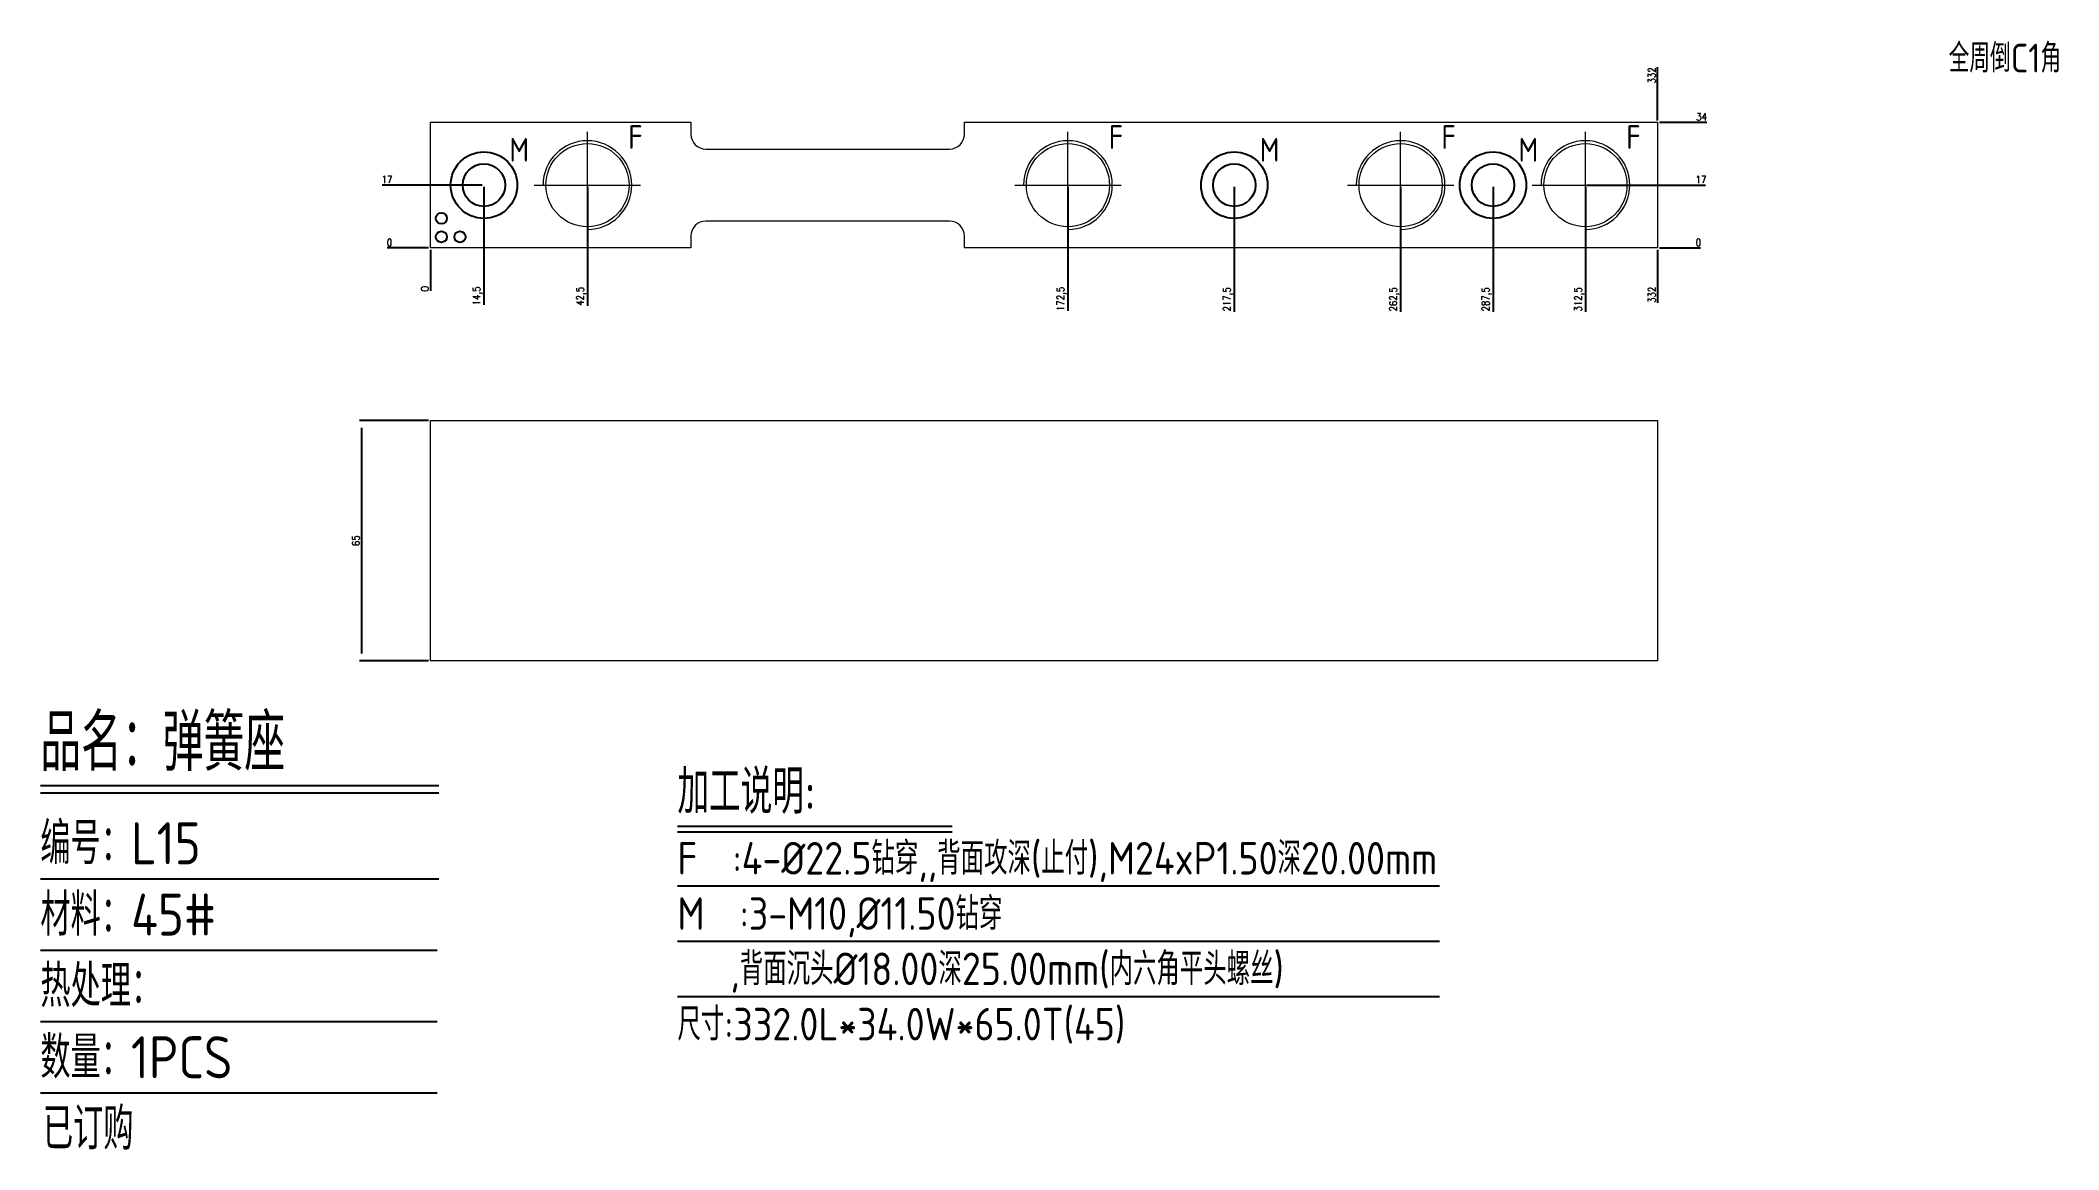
# Model space of a CAD drawing. Header units: millimetres. Extents: x 117954 to 118500, y -13599 to -13299.
import ezdxf
from ezdxf.enums import TextEntityAlignment as Align

# ---------------------------------------------------------------- set-up
doc = ezdxf.new("R2010")
doc.units = ezdxf.units.MM
for name, pattern in [('CENTER', [0]), ('DASHED', [0]), ('HIDDEN', [0])]:
    doc.linetypes.add(name, pattern=pattern)
for name, color, linetype in [('B2', 255, 'Continuous'), ('B2_O', 40, 'Continuous'), ('DIM', 4, 'Continuous'), ('TEXT', 4, 'Continuous')]:
    doc.layers.add(name, color=color, linetype=linetype)
doc.styles.add('gbenor', font='gbenor.shx', dxfattribs={"bigfont": 'gbcbig.shx'})
doc.styles.get("Standard").update_dxf_attribs({"font": 'txt.shx', "width": 0.85, "bigfont": 'ctxt.shx'})
doc.dimstyles.new('T-2-WX', dxfattribs={"dimtxt": 2, "dimasz": 2, "dimexe": 0.5, "dimexo": 0.5, "dimgap": 0.5, "dimtad": 1, "dimtxsty": 'Standard', "dimblk": 'OPEN30', "dimcen": 0, "dimazin": 3, "dimtfac": 1, "dimtmove": 0, "dimatfit": 3, "dimldrblk": 'OPEN30', "dimlwd": -1, "dimlwe": -1})

# ---------------------------------------------------------------- blocks, each defined once
blk = doc.blocks.new('*D7579')
at = {"layer": 'Defpoints', "color": 0}
for p in [(118059.59, -13354.68), (118391.59, -13354.68), (118401.59, -13354.68)]:
    blk.add_point(p, dxfattribs=at)
at = {"layer": 'DIM', "color": 0}
blk.add_line((118392.09, -13354.68), (118403.22, -13354.68), dxfattribs=at)
at = {"layer": 'DIM', "color": 0, "insert": (118402.65, -13353.18), "char_height": 2, "attachment_point": 5}
blk.add_mtext('0', dxfattribs=at)
blk = doc.blocks.new('_Open30')
blk = doc.blocks.new('*D7580')
at = {"layer": 'Defpoints', "color": 0}
for p in [(118372.09, -13337.68), (118401.59, -13337.68), (118059.59, -13354.68)]:
    blk.add_point(p, dxfattribs=at)
at = {"layer": 'DIM', "color": 0}
blk.add_line((118372.59, -13337.68), (118404.6, -13337.68), dxfattribs=at)
at = {"layer": 'DIM', "color": 0, "insert": (118403.34, -13336.18), "char_height": 2, "attachment_point": 5}
blk.add_mtext('17', dxfattribs=at)
blk = doc.blocks.new('*D7581')
at = {"layer": 'Defpoints', "color": 0}
for p in [(118391.59, -13320.68), (118401.59, -13320.68), (118059.59, -13354.68)]:
    blk.add_point(p, dxfattribs=at)
at = {"layer": 'DIM', "color": 0}
blk.add_line((118392.09, -13320.68), (118404.92, -13320.68), dxfattribs=at)
at = {"layer": 'DIM', "color": 0, "insert": (118403.5, -13319.18), "char_height": 2, "attachment_point": 5}
blk.add_mtext('34', dxfattribs=at)
blk = doc.blocks.new('*D7582')
at = {"layer": 'Defpoints', "color": 0}
for p in [(118049.59, -13354.68), (118059.59, -13354.68), (118059.59, -13354.68)]:
    blk.add_point(p, dxfattribs=at)
at = {"layer": 'DIM', "color": 0}
blk.add_line((118059.09, -13354.68), (118047.95, -13354.68), dxfattribs=at)
at = {"layer": 'DIM', "color": 0, "insert": (118048.52, -13353.18), "char_height": 2, "attachment_point": 5}
blk.add_mtext('0', dxfattribs=at)
blk = doc.blocks.new('*D7583')
at = {"layer": 'Defpoints', "color": 0}
for p in [(118049.59, -13337.68), (118074.09, -13337.68), (118059.59, -13354.68)]:
    blk.add_point(p, dxfattribs=at)
at = {"layer": 'DIM', "color": 0}
blk.add_line((118073.59, -13337.68), (118046.58, -13337.68), dxfattribs=at)
at = {"layer": 'DIM', "color": 0, "insert": (118047.83, -13336.18), "char_height": 2, "attachment_point": 5}
blk.add_mtext('17', dxfattribs=at)
blk = doc.blocks.new('*D7584')
at = {"layer": 'Defpoints', "color": 0}
for p in [(118059.59, -13354.68), (118391.59, -13354.68), (118391.59, -13364.68)]:
    blk.add_point(p, dxfattribs=at)
at = {"layer": 'DIM', "color": 0}
blk.add_line((118391.59, -13355.18), (118391.59, -13369.55), dxfattribs=at)
at = {"layer": 'DIM', "color": 0, "insert": (118390.09, -13367.36), "char_height": 2, "attachment_point": 5, "rotation": 90}
blk.add_mtext('332', dxfattribs=at)
blk = doc.blocks.new('*D7585')
at = {"layer": 'Defpoints', "color": 0}
for p in [(118372.09, -13337.68), (118059.59, -13354.68), (118372.09, -13364.68)]:
    blk.add_point(p, dxfattribs=at)
at = {"layer": 'DIM', "color": 0}
blk.add_line((118372.09, -13338.18), (118372.09, -13371.98), dxfattribs=at)
at = {"layer": 'DIM', "color": 0, "insert": (118370.4, -13368.58), "char_height": 2, "attachment_point": 5, "rotation": 90}
blk.add_mtext('312,5', dxfattribs=at)
blk = doc.blocks.new('*D7586')
at = {"layer": 'Defpoints', "color": 0}
for p in [(118347.09, -13337.68), (118059.59, -13354.68), (118347.09, -13364.68)]:
    blk.add_point(p, dxfattribs=at)
at = {"layer": 'DIM', "color": 0}
blk.add_line((118347.09, -13338.18), (118347.09, -13371.98), dxfattribs=at)
at = {"layer": 'DIM', "color": 0, "insert": (118345.4, -13368.58), "char_height": 2, "attachment_point": 5, "rotation": 90}
blk.add_mtext('287,5', dxfattribs=at)
blk = doc.blocks.new('*D7587')
at = {"layer": 'Defpoints', "color": 0}
for p in [(118322.09, -13337.68), (118059.59, -13354.68), (118322.09, -13364.68)]:
    blk.add_point(p, dxfattribs=at)
at = {"layer": 'DIM', "color": 0}
blk.add_line((118322.09, -13338.18), (118322.09, -13371.98), dxfattribs=at)
at = {"layer": 'DIM', "color": 0, "insert": (118320.4, -13368.58), "char_height": 2, "attachment_point": 5, "rotation": 90}
blk.add_mtext('262,5', dxfattribs=at)
blk = doc.blocks.new('*D7588')
at = {"layer": 'Defpoints', "color": 0}
for p in [(118277.09, -13337.68), (118059.59, -13354.68), (118277.09, -13364.68)]:
    blk.add_point(p, dxfattribs=at)
at = {"layer": 'DIM', "color": 0}
blk.add_line((118277.09, -13338.18), (118277.09, -13371.98), dxfattribs=at)
at = {"layer": 'DIM', "color": 0, "insert": (118275.4, -13368.58), "char_height": 2, "attachment_point": 5, "rotation": 90}
blk.add_mtext('217,5', dxfattribs=at)
blk = doc.blocks.new('*D7589')
at = {"layer": 'Defpoints', "color": 0}
for p in [(118232.09, -13337.68), (118059.59, -13354.68), (118232.09, -13364.68)]:
    blk.add_point(p, dxfattribs=at)
at = {"layer": 'DIM', "color": 0}
blk.add_line((118232.09, -13338.18), (118232.09, -13371.73), dxfattribs=at)
at = {"layer": 'DIM', "color": 0, "insert": (118230.4, -13368.45), "char_height": 2, "attachment_point": 5, "rotation": 90}
blk.add_mtext('172,5', dxfattribs=at)
blk = doc.blocks.new('*D7590')
at = {"layer": 'Defpoints', "color": 0}
for p in [(118102.09, -13337.68), (118059.59, -13354.68), (118102.09, -13364.68)]:
    blk.add_point(p, dxfattribs=at)
at = {"layer": 'DIM', "color": 0}
blk.add_line((118102.09, -13338.18), (118102.09, -13370.36), dxfattribs=at)
at = {"layer": 'DIM', "color": 0, "insert": (118100.4, -13367.77), "char_height": 2, "attachment_point": 5, "rotation": 90}
blk.add_mtext('42,5', dxfattribs=at)
blk = doc.blocks.new('*D7591')
at = {"layer": 'Defpoints', "color": 0}
for p in [(118074.09, -13337.68), (118059.59, -13354.68), (118074.09, -13364.68)]:
    blk.add_point(p, dxfattribs=at)
at = {"layer": 'DIM', "color": 0}
blk.add_line((118074.09, -13338.18), (118074.09, -13370.11), dxfattribs=at)
at = {"layer": 'DIM', "color": 0, "insert": (118072.4, -13367.65), "char_height": 2, "attachment_point": 5, "rotation": 90}
blk.add_mtext('14,5', dxfattribs=at)
blk = doc.blocks.new('*D7592')
at = {"layer": 'Defpoints', "color": 0}
for p in [(118059.59, -13354.68), (118059.59, -13354.68), (118059.59, -13364.68)]:
    blk.add_point(p, dxfattribs=at)
at = {"layer": 'DIM', "color": 0}
blk.add_line((118059.59, -13355.18), (118059.59, -13366.31), dxfattribs=at)
at = {"layer": 'DIM', "color": 0, "insert": (118058.09, -13365.74), "char_height": 2, "attachment_point": 5, "rotation": 90}
blk.add_mtext('0', dxfattribs=at)
blk = doc.blocks.new('*D7593')
at = {"layer": 'Defpoints', "color": 0}
for p in [(118391.59, -13310.68), (118391.59, -13320.68), (118059.59, -13354.68)]:
    blk.add_point(p, dxfattribs=at)
at = {"layer": 'DIM', "color": 0}
blk.add_line((118391.59, -13320.18), (118391.59, -13305.8), dxfattribs=at)
at = {"layer": 'DIM', "color": 0, "insert": (118390.09, -13307.99), "char_height": 2, "attachment_point": 5, "rotation": 90}
blk.add_mtext('332', dxfattribs=at)
blk = doc.blocks.new('*D7594')
at = {"layer": 'Defpoints', "color": 0}
for p in [(118059.59, -13401.38), (118040.96, -13466.38), (118059.59, -13466.38)]:
    blk.add_point(p, dxfattribs=at)
at = {"layer": 'DIM', "color": 0}
for p, q in [((118059.09, -13401.38), (118040.46, -13401.38)), ((118040.96, -13403.38), (118040.96, -13464.38)), ((118059.09, -13466.38), (118040.46, -13466.38))]:
    blk.add_line(p, q, dxfattribs=at)
at = {"layer": 'DIM', "color": 0, "insert": (118039.46, -13433.88), "char_height": 2, "attachment_point": 5, "rotation": 90}
blk.add_mtext('65', dxfattribs=at)

msp = doc.modelspace()

# ---------------------------------------------------------------- linework, layer by layer
at = {"layer": 'B2', "color": 4, "linetype": 'CENTER', "lineweight": 15}
for p, q in [((118102.086, -13352.076), (118102.086, -13323.276)), ((118232.086, -13352.076), (118232.086, -13323.276)), ((118322.086, -13352.076), (118322.086, -13323.276)), ((118372.086, -13352.076), (118372.086, -13323.276)), ((118087.686, -13337.676), (118116.486, -13337.676)), ((118217.686, -13337.676), (118246.486, -13337.676)), ((118307.686, -13337.676), (118336.486, -13337.676)), ((118357.686, -13337.676), (118386.486, -13337.676))]:
    msp.add_line(p, q, dxfattribs=at)
at = {"layer": 'B2', "linetype": 'Continuous', "lineweight": 15}
msp.add_lwpolyline([(118130.086, -13320.676), (118130.086, -13323.926, 0.4142136), (118134.086, -13327.926), (118200.086, -13327.926, 0.4142136), (118204.086, -13323.926), (118204.086, -13320.676), (118391.586, -13320.676), (118391.586, -13354.676), (118204.086, -13354.676), (118204.086, -13351.426, 0.4142136), (118200.086, -13347.426), (118134.086, -13347.426, 0.4142136), (118130.086, -13351.426), (118130.086, -13354.676), (118059.586, -13354.676), (118059.586, -13320.676)], format="xyb", close=True, dxfattribs=at)
msp.add_lwpolyline([(118059.586, -13401.379), (118391.586, -13401.379), (118391.586, -13466.379), (118059.586, -13466.379)], close=True, dxfattribs=at)
at = {"layer": 'B2', "color": 4, "linetype": 'DASHED', "lineweight": 15}
for centre in [(118102.086, -13337.676), (118232.086, -13337.676), (118322.086, -13337.676), (118372.086, -13337.676)]:
    msp.add_circle(centre, 11.25, dxfattribs=at)
for centre in [(118102.086, -13337.676), (118232.086, -13337.676), (118322.086, -13337.676), (118372.086, -13337.676)]:
    msp.add_arc(centre, 12, 270, 180, dxfattribs=at)
at = {"layer": 'B2_O', "linetype": 'HIDDEN', "ltscale": 3}
for centre in [(118074.086, -13337.676), (118277.086, -13337.676), (118347.086, -13337.676)]:
    msp.add_circle(centre, 9, dxfattribs=at)
at = {"layer": 'B2_O', "linetype": 'Continuous', "ltscale": 3}
for centre in [(118074.086, -13337.676), (118277.086, -13337.676), (118347.086, -13337.676)]:
    msp.add_circle(centre, 5.75, dxfattribs=at)
at = {"layer": 'DIM', "color": 4, "linetype": 'Continuous', "lineweight": 25}
for p, q in [((117954.082, -13500.144), (118061.887, -13500.144)), ((117954.082, -13502.131), (118061.887, -13502.131)), ((117954.082, -13525.405), (118061.887, -13525.405)), ((117954.082, -13544.706), (118061.419, -13544.706)), ((117954.082, -13564.007), (118061.419, -13564.007)), ((117954.082, -13583.308), (118061.419, -13583.308))]:
    msp.add_line(p, q, dxfattribs=at)
at = {"layer": 'TEXT', "color": 3}
for p, q in [((118126.446, -13511.142), (118200.789, -13511.142)), ((118126.446, -13512.682), (118200.789, -13512.682)), ((118126.446, -13527.29), (118332.596, -13527.29)), ((118126.446, -13542.25), (118332.596, -13542.25)), ((118126.446, -13557.21), (118332.596, -13557.21))]:
    msp.add_line(p, q, dxfattribs=at)
at = {"layer": 'TEXT', "color": 4}
for centre in [(118062.586, -13346.676), (118062.586, -13351.676), (118067.586, -13351.676)]:
    msp.add_circle(centre, 1.5, dxfattribs=at)

# ---------------------------------------------------------------- texts
at = {"layer": 'DIM', "color": 3, "linetype": 'Continuous', "lineweight": 25, "style": 'gbenor'}
for s, height, p in [('品名：弹簧座', 15.327, (117954.082, -13496.171)), ('编号：L15', 11.3534, (117954.082, -13521.432)), ('材料：45#', 11.3534, (117954.082, -13540.732)), ('热处理：', 11.3534, (117954.082, -13560.033)), ('数量：1PCS', 11.3534, (117954.082, -13579.334)), ('已订购', 11.3534, (117954.773, -13598.635))]:
    msp.add_text(s, height=height, dxfattribs=at).set_placement(p)
at = {"layer": 'TEXT', "color": 4, "lineweight": 18, "style": 'gbenor'}
msp.add_text('全周倒C1角', height=7.7718, dxfattribs=at).set_placement((118470.36, -13307.193))
at = {"layer": 'TEXT', "color": 4, "style": 'gbenor'}
for s, p in [('F', (118115.087, -13324.675)), ('F', (118245.087, -13324.675)), ('F', (118335.087, -13324.675)), ('F', (118385.087, -13324.675)), ('M', (118083.646, -13328.116)), ('M', (118286.646, -13328.116)), ('M', (118356.646, -13328.116))]:
    msp.add_text(s, height=6.4, dxfattribs=at).set_placement(p, align=Align.MIDDLE_CENTER)
for s, height, p in [('加工说明: ', 11.88, (118126.446, -13507.754)), ('F  :4-%%c22.5钻穿,,背面攻深(止付),M24xP1.50深20.00mm', 8.8, (118126.446, -13524.21)), ('M  :3-M10,%%c11.50钻穿', 8.8, (118126.446, -13539.17)), ('   ,背面沉头%%C18.00深25.00mm(内六角平头螺丝)', 8.8, (118126.446, -13554.13)), ('尺寸:332.0L*34.0W*65.0T(45)', 8.8, (118126.446, -13569.09))]:
    msp.add_text(s, height=height, dxfattribs=at).set_placement(p)

# ---------------------------------------------------------------- dimensions: what is measured, and where the dimension line sits
at = {"layer": 'DIM', "color": 4}
for feature_location, offset, dtype, origin, picture, middle in [((118391.586, -13320.676), (0, 10), 1, (118059.586, -13354.676), '*D7593', (118390.086, -13307.991)), ((118391.586, -13320.676), (10, 0), 0, (118059.586, -13354.676), '*D7581', (118403.503, -13319.176)), ((118074.086, -13337.676), (-24.5, 0), 0, (118059.586, -13354.676), '*D7583', (118047.831, -13336.176)), ((118372.086, -13337.676), (29.5, 0), 0, (118059.586, -13354.676), '*D7580', (118403.341, -13336.176)), ((118372.086, -13337.676), (0, -27), 1, (118059.586, -13354.676), '*D7585', (118370.396, -13368.576)), ((118347.086, -13337.676), (0, -27), 1, (118059.586, -13354.676), '*D7586', (118345.396, -13368.576)), ((118322.086, -13337.676), (0, -27), 1, (118059.586, -13354.676), '*D7587', (118320.396, -13368.576)), ((118277.086, -13337.676), (0, -27), 1, (118059.586, -13354.676), '*D7588', (118275.396, -13368.576)), ((118232.086, -13337.676), (0, -27), 1, (118059.586, -13354.676), '*D7589', (118230.396, -13368.455)), ((118102.086, -13337.676), (0, -27), 1, (118059.586, -13354.676), '*D7590', (118100.396, -13367.767)), ((118074.086, -13337.676), (0, -27), 1, (118059.586, -13354.676), '*D7591', (118072.396, -13367.645)), ((118059.586022964, -13354.676263041), (-10, 0), 0, (118059.586022964, -13354.676263041), '*D7582', (118048.519356298, -13353.176263041)), ((118059.586022964, -13354.676263041), (0, -10), 1, (118059.586022964, -13354.676263041), '*D7592', (118058.086022964, -13365.742929708)), ((118391.586022964, -13354.676263041), (10, 0), 0, (118059.586022964, -13354.676263041), '*D7579', (118402.652689631, -13353.176263041)), ((118391.586, -13354.676), (0, -10), 1, (118059.586, -13354.676), '*D7584', (118390.086, -13367.362))]:
    dim = msp.add_ordinate_dim(feature_location=feature_location, offset=offset, dtype=dtype, origin=origin, dimstyle='T-2-WX', dxfattribs=at)
    dim.commit()
    dim.dimension.update_dxf_attribs({"geometry": picture, "text_midpoint": middle})
dim = msp.add_linear_dim(base=(118040.961, -13466.379), p1=(118059.586, -13401.379), p2=(118059.586, -13466.379), angle=90, dimstyle='T-2-WX', dxfattribs=at)
dim.commit()
dim.dimension.update_dxf_attribs({"geometry": '*D7594', "text_midpoint": (118039.461, -13433.879)})

doc.saveas('drawing.dxf')
